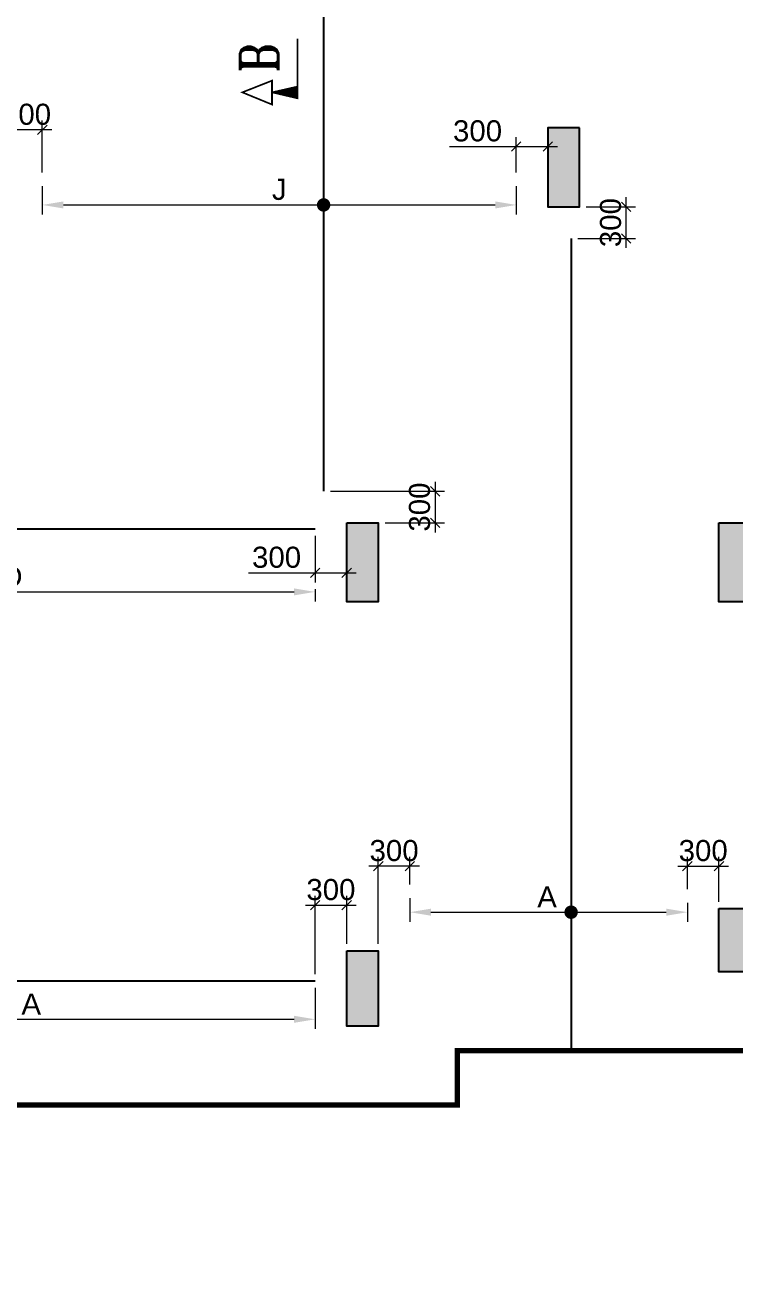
# Model space of a CAD drawing. Header units: millimetres. Extents: x 1123469 to 1883119, y -126924 to 196924.
# Drawn here: x 1714026 to 1720763, y 124283 to 136256 of the extents above; entities that cross this region are included whole.
import ezdxf

# ---------------------------------------------------------------- set-up
doc = ezdxf.new("R2010")
doc.units = ezdxf.units.MM
doc.header["$LTSCALE"] = 500
doc.header["$MEASUREMENT"] = 0
doc.header["$PDMODE"] = 34
doc.linetypes.add('CONTINOUS', pattern=[0])
doc.layers.get('Defpoints').update_dxf_attribs({"lineweight": 0})
for name, color, linetype in [('3BEAM NO', 6, 'Continuous'), ('COL. DIM', 3, 'Continuous'), ('reinf.', 4, 'Continuous'), ('TEXT-20', 3, 'Continuous'), ('TOWER AREA COLUMN.', 6, 'Continuous')]:
    doc.layers.add(name, color=color, linetype=linetype)
for name, color, linetype, lineweight in [('CUT OUT', 1, 'Continuous', 13), ('dim-M', 1, 'Continuous', 15), ('FOOTING', 1, 'Continuous', 15), ('S - SUNK', 251, 'Continuous', 0), ('TOWER COL HATCH', 253, 'Continuous', 20)]:
    doc.layers.add(name, color=color, linetype=linetype, lineweight=lineweight)
doc.styles.add('3mm', font='arial.ttf')
doc.styles.add('RT', font='romant.shx', dxfattribs={"height": 8})
doc.dimstyles.new('PARAMVEER', dxfattribs={"dimtxt": 200, "dimasz": 100, "dimexe": 0, "dimexo": 25, "dimgap": 10, "dimtad": 1, "dimdec": 0, "dimrnd": 5, "dimzin": 0, "dimdsep": 46, "dimtxsty": '3mm', "dimblk": 'OBLIQUE', "dimcen": 0.09, "dimdle": 75, "dimclrd": 1, "dimclre": 1, "dimclrt": 3, "dimadec": 0, "dimazin": 0, "dimtfac": 1, "dimtdec": 0, "dimtmove": 1, "dimatfit": 3, "dimfxl": 100, "dimtolj": 1, "dimtzin": 0, "dimlwd": 18, "dimlwe": 5, "dimarcsym": 0})

# ---------------------------------------------------------------- blocks, each defined once
blk = doc.blocks.new('3tgra')
at = {"layer": 'TOWER COL HATCH'}
h = blk.add_hatch(color=253, dxfattribs=at)
h.dxf.hatch_style = 1
h.paths.add_polyline_path([(1383385.712416565, 72716.75990101276), (1383085.712416565, 72716.75990101276), (1383085.712416565, 71966.75990101276), (1383385.712416565, 71966.75990101276)])
h = blk.add_hatch(color=253, dxfattribs=at)
h.dxf.hatch_style = 1
h.paths.add_polyline_path([(1381175.631022721, 68966.7597997039), (1381475.631022721, 68966.7597997039), (1381475.631022721, 68216.7597997039), (1381175.631022721, 68216.7597997039)])
h = blk.add_hatch(color=253, dxfattribs=at)
h.dxf.hatch_style = 1
h.paths.add_polyline_path([(1384710.631102292, 68966.75977279426), (1385010.631102292, 68966.75977279426), (1385010.631102292, 68216.75977279426), (1384710.631102292, 68216.75977279426)])
h = blk.add_hatch(color=253, dxfattribs=at)
h.dxf.hatch_style = 1
h.paths.add_polyline_path([(1384710.630497227, 65306.75980316062), (1385010.630497227, 65306.75980316062), (1385010.630497227, 64706.75980316062), (1384710.630497227, 64706.75980316062)])
h = blk.add_hatch(color=253, dxfattribs=at)
h.dxf.hatch_style = 1
h.paths.add_polyline_path([(1381175.631022715, 64906.75997030269), (1381475.631022715, 64906.75997030269), (1381475.631022715, 64191.75997030269), (1381175.631022715, 64191.75997030269)])
at = {"layer": 'TOWER AREA COLUMN.', "color": 4}
for points in [[(1383385.712416565, 72716.75990101276), (1383085.712416565, 72716.75990101276), (1383085.712416565, 71966.75990101276), (1383385.712416565, 71966.75990101276)], [(1381175.631022721, 68966.7597997039), (1381475.631022721, 68966.7597997039), (1381475.631022721, 68216.7597997039), (1381175.631022721, 68216.7597997039)], [(1384710.631102292, 68966.75977279426), (1385010.631102292, 68966.75977279426), (1385010.631102292, 68216.75977279426), (1384710.631102292, 68216.75977279426)], [(1384710.630497227, 65306.75980316062), (1385010.630497227, 65306.75980316062), (1385010.630497227, 64706.75980316062), (1384710.630497227, 64706.75980316062)], [(1381175.631022715, 64906.75997030269), (1381475.631022715, 64906.75997030269), (1381475.631022715, 64191.75997030269), (1381175.631022715, 64191.75997030269)]]:
    blk.add_lwpolyline(points, close=True, dxfattribs=at)
blk = doc.blocks.new('_Oblique')
at = {"color": 0, "linetype": 'ByBlock', "lineweight": -2}
blk.add_line((-0.5, -0.5), (0.5, 0.5), dxfattribs=at)
blk = doc.blocks.new('*D2624')
at = {"layer": 'COL. DIM', "color": 1, "linetype": 'CONTINOUS', "lineweight": 5, "ltscale": 10, "transparency": 16777216}
for p, q in [((1726903.271734793, 142855.3069163206), (1726903.271734793, 142349.4527371134)), ((1727203.271734793, 141672.483817342), (1727203.271734793, 142529.4527371134))]:
    blk.add_line(p, q, dxfattribs=at)
at = {"layer": 'COL. DIM', "color": 1, "lineweight": 18, "ltscale": 10, "transparency": 16777216}
blk.add_line((1726813.271734793, 142439.4527371134), (1727293.271734793, 142439.4527371134), dxfattribs=at)
at = {"layer": 'Defpoints', "color": 0, "ltscale": 10, "transparency": 16777216}
for p in [(1726903.271734793, 142920.3069163206), (1727203.271734793, 142439.4527371134), (1727203.271734793, 141607.483817342), (1405055.631024809, 139394.2285481436), (1364890.631013369, 126979.2510576845), (1364890.631013369, 124332.9141457363)]:
    blk.add_point(p, dxfattribs=at)
at = {"layer": 'S - SUNK', "color": 1, "lineweight": 18, "ltscale": 10, "transparency": 16777216}
blk.add_line((1405130.631024809, 124332.9141457363), (1364815.631013369, 124332.9141457363), dxfattribs=at)
at = {"layer": 'S - SUNK', "color": 1, "lineweight": 5, "ltscale": 10, "transparency": 16777216}
for p, q in [((1364890.631013369, 124333.0641457363), (1364890.631013369, 124332.9141457363)), ((1405055.631024809, 124333.0641457363), (1405055.631024809, 124332.9141457363))]:
    blk.add_line(p, q, dxfattribs=at)
at = {"layer": 'COL. DIM', "color": 1, "lineweight": 18, "ltscale": 10, "transparency": 16777216, "xscale": 90, "yscale": 90, "zscale": 90, "rotation": 180}
blk.add_blockref('_Oblique', (1726903.271734793, 142439.4527371134), dxfattribs=at)
at = {"layer": 'COL. DIM', "color": 1, "lineweight": 18, "ltscale": 10, "transparency": 16777216, "xscale": 90, "yscale": 90, "zscale": 90}
blk.add_blockref('_Oblique', (1727203.271734793, 142439.4527371134), dxfattribs=at)
at = {"layer": 'S - SUNK', "color": 1, "lineweight": 18, "ltscale": 10, "transparency": 16777216, "xscale": 100, "yscale": 100, "zscale": 100, "rotation": 180}
blk.add_blockref('_Oblique', (1364890.631013369, 124332.9141457363), dxfattribs=at)
at = {"layer": 'S - SUNK', "color": 1, "lineweight": 18, "ltscale": 10, "transparency": 16777216, "xscale": 100, "yscale": 100, "zscale": 100}
blk.add_blockref('_Oblique', (1405055.631024809, 124332.9141457363), dxfattribs=at)
at = {"layer": 'COL. DIM', "color": 3, "ltscale": 10, "transparency": 16777216, "insert": (1727053.271734793, 142586.6355474817), "char_height": 200, "attachment_point": 5, "style": '3mm'}
blk.add_mtext('\\A1;300', dxfattribs=at)
at = {"layer": 'S - SUNK', "color": 3, "ltscale": 10, "transparency": 16777216, "insert": (1384973.131019089, 124445.0287432807), "char_height": 200, "attachment_point": 5, "style": '3mm'}
blk.add_mtext('\\A1;40165', dxfattribs=at)
blk = doc.blocks.new('*D2625')
at = {"layer": 'COL. DIM', "color": 1, "lineweight": 18, "ltscale": 10, "transparency": 16777216}
blk.add_line((1725455.593660668, 141997.4838173419), (1725455.593660668, 141517.483817342), dxfattribs=at)
at = {"layer": 'COL. DIM', "color": 1, "linetype": 'CONTINOUS', "lineweight": 5, "ltscale": 10, "transparency": 16777216}
for p, q in [((1725012.160233842, 141907.4838173419), (1725545.593660668, 141907.4838173419)), ((1724393.259694719, 141607.483817342), (1725545.593660668, 141607.483817342))]:
    blk.add_line(p, q, dxfattribs=at)
at = {"layer": 'Defpoints', "color": 0, "ltscale": 10, "transparency": 16777216}
for p in [(1358872.110384249, 158914.0730525189), (1431760.642437937, 158914.0730525189), (1724947.160233842, 141907.4838173419), (1724328.259694719, 141607.483817342), (1725455.593660668, 141607.483817342), (1442850.630409368, 126979.2510576846)]:
    blk.add_point(p, dxfattribs=at)
at = {"layer": 'S - SUNK', "color": 1, "lineweight": 18, "ltscale": 10, "transparency": 16777216}
blk.add_line((1358872.110384249, 126904.2510576846), (1358872.110384249, 158989.0730525189), dxfattribs=at)
at = {"layer": 'S - SUNK', "color": 1, "lineweight": 5, "ltscale": 10, "transparency": 16777216}
for p, q in [((1358872.260384249, 158914.0730525189), (1358872.110384249, 158914.0730525189)), ((1358872.260384249, 126979.2510576846), (1358872.110384249, 126979.2510576846))]:
    blk.add_line(p, q, dxfattribs=at)
at = {"layer": 'COL. DIM', "color": 1, "lineweight": 18, "ltscale": 10, "transparency": 16777216, "xscale": 90, "yscale": 90, "zscale": 90}
for p, rotation in [((1725455.593660668, 141907.4838173419), 90), ((1725455.593660668, 141607.483817342), 270)]:
    blk.add_blockref('_Oblique', p, dxfattribs=dict(at, rotation=rotation))
at = {"layer": 'S - SUNK', "color": 1, "lineweight": 18, "ltscale": 10, "transparency": 16777216, "xscale": 100, "yscale": 100, "zscale": 100}
for p, rotation in [((1358872.110384249, 158914.0730525189), 90), ((1358872.110384249, 126979.2510576846), 270)]:
    blk.add_blockref('_Oblique', p, dxfattribs=dict(at, rotation=rotation))
at = {"layer": 'COL. DIM', "color": 3, "ltscale": 10, "transparency": 16777216, "insert": (1725308.410850292, 141757.4838173419), "char_height": 200, "attachment_point": 5, "rotation": 90, "style": '3mm'}
blk.add_mtext('\\A1;300', dxfattribs=at)
at = {"layer": 'S - SUNK', "color": 3, "ltscale": 10, "transparency": 16777216, "insert": (1358759.927573881, 142946.6620551013), "char_height": 200, "attachment_point": 5, "rotation": 90, "style": '3mm'}
blk.add_mtext('\\A1;31935', dxfattribs=at)
blk = doc.blocks.new('*D2663')
at = {"layer": 'COL. DIM', "color": 1, "linetype": 'CONTINOUS', "lineweight": 5, "ltscale": 10, "transparency": 16777216}
for p, q in [((1717078.271732639, 131467.5063263989), (1717078.271732639, 130968.1656649475)), ((1716778.271732639, 131409.8387249389), (1716778.271732639, 130968.1656649475))]:
    blk.add_line(p, q, dxfattribs=at)
at = {"layer": 'COL. DIM', "color": 1, "lineweight": 18, "ltscale": 10, "transparency": 16777216}
for p, q in [((1716146.912075988, 131058.1656649475), (1716778.271732639, 131058.1656649475)), ((1716688.271732639, 131058.1656649475), (1717168.271732639, 131058.1656649475))]:
    blk.add_line(p, q, dxfattribs=at)
at = {"layer": 'Defpoints', "color": 0, "ltscale": 10, "transparency": 16777216}
for p in [(1716778.271732639, 131474.8387249389), (1717078.271732639, 131532.5063263989), (1717078.271732639, 131058.1656649475)]:
    blk.add_point(p, dxfattribs=at)
at = {"layer": 'COL. DIM', "color": 1, "lineweight": 18, "ltscale": 10, "transparency": 16777216, "xscale": 90, "yscale": 90, "zscale": 90, "rotation": 180}
blk.add_blockref('_Oblique', (1716778.271732639, 131058.1656649475), dxfattribs=at)
at = {"layer": 'COL. DIM', "color": 1, "lineweight": 18, "ltscale": 10, "transparency": 16777216, "xscale": 90, "yscale": 90, "zscale": 90}
blk.add_blockref('_Oblique', (1717078.271732639, 131058.1656649475), dxfattribs=at)
at = {"layer": 'COL. DIM', "color": 3, "ltscale": 10, "transparency": 16777216, "insert": (1716412.444136016, 131205.3484753159), "char_height": 200, "attachment_point": 5, "style": '3mm'}
blk.add_mtext('\\A1;300', dxfattribs=at)
blk = doc.blocks.new('*D2664')
at = {"layer": 'COL. DIM', "color": 1, "linetype": 'CONTINOUS', "lineweight": 5, "ltscale": 10, "transparency": 16777216}
for p, q in [((1713888.271724351, 134915.2745161897), (1713888.271724351, 135352.2690632985)), ((1714188.271724351, 134857.6069147297), (1714188.271724351, 135352.2690632985))]:
    blk.add_line(p, q, dxfattribs=at)
at = {"layer": 'COL. DIM', "color": 1, "lineweight": 18, "ltscale": 10, "transparency": 16777216}
blk.add_line((1714278.271724351, 135262.2690632985), (1713798.271724351, 135262.2690632985), dxfattribs=at)
at = {"layer": 'Defpoints', "color": 0, "ltscale": 10, "transparency": 16777216}
for p in [(1713888.271724351, 135262.2690632985), (1713888.271724351, 134850.2745161897), (1714188.271724351, 134792.6069147297)]:
    blk.add_point(p, dxfattribs=at)
at = {"layer": 'COL. DIM', "color": 1, "lineweight": 18, "ltscale": 10, "transparency": 16777216, "xscale": 90, "yscale": 90, "zscale": 90, "rotation": 180}
blk.add_blockref('_Oblique', (1713888.271724351, 135262.2690632985), dxfattribs=at)
at = {"layer": 'COL. DIM', "color": 1, "lineweight": 18, "ltscale": 10, "transparency": 16777216, "xscale": 90, "yscale": 90, "zscale": 90}
blk.add_blockref('_Oblique', (1714188.271724351, 135262.2690632985), dxfattribs=at)
at = {"layer": 'COL. DIM', "color": 3, "ltscale": 10, "transparency": 16777216, "insert": (1714038.271724351, 135409.4518736669), "char_height": 200, "attachment_point": 5, "style": '3mm'}
blk.add_mtext('\\A1;300', dxfattribs=at)
blk = doc.blocks.new('*D2665')
at = {"layer": 'COL. DIM', "color": 1, "linetype": 'CONTINOUS', "lineweight": 5, "ltscale": 10, "transparency": 16777216}
for p, q in [((1716924.094009532, 131832.506326399), (1718007.809217672, 131832.506326399)), ((1717443.27173264, 131532.506326399), (1718007.809217672, 131532.506326399))]:
    blk.add_line(p, q, dxfattribs=at)
at = {"layer": 'COL. DIM', "color": 1, "lineweight": 18, "ltscale": 10, "transparency": 16777216}
blk.add_line((1717917.809217672, 131922.506326399), (1717917.809217672, 131442.506326399), dxfattribs=at)
at = {"layer": 'Defpoints', "color": 0, "ltscale": 10, "transparency": 16777216}
for p in [(1716859.094009532, 131832.506326399), (1717378.27173264, 131532.506326399), (1717917.809217672, 131532.506326399)]:
    blk.add_point(p, dxfattribs=at)
at = {"layer": 'COL. DIM', "color": 1, "lineweight": 18, "ltscale": 10, "transparency": 16777216, "xscale": 90, "yscale": 90, "zscale": 90}
for p, rotation in [((1717917.809217672, 131832.506326399), 90), ((1717917.809217672, 131532.506326399), 270)]:
    blk.add_blockref('_Oblique', p, dxfattribs=dict(at, rotation=rotation))
at = {"layer": 'COL. DIM', "color": 3, "ltscale": 10, "transparency": 16777216, "insert": (1717770.6264073, 131682.506326399), "char_height": 200, "attachment_point": 5, "rotation": 90, "style": '3mm'}
blk.add_mtext('\\A1;300', dxfattribs=at)
blk = doc.blocks.new('*D2666')
at = {"layer": 'COL. DIM', "color": 1, "linetype": 'CONTINOUS', "lineweight": 5, "ltscale": 10, "transparency": 16777216}
for p, q in [((1718688.353107582, 134857.6069147297), (1718688.353107582, 135194.9379890141)), ((1718988.353107582, 134915.2745161897), (1718988.353107582, 135194.9379890141))]:
    blk.add_line(p, q, dxfattribs=at)
at = {"layer": 'COL. DIM', "color": 1, "lineweight": 18, "ltscale": 10, "transparency": 16777216}
for p, q in [((1718055.061060096, 135104.9379890141), (1718688.353107582, 135104.9379890141)), ((1718598.353107582, 135104.9379890141), (1719078.353107582, 135104.9379890141))]:
    blk.add_line(p, q, dxfattribs=at)
at = {"layer": 'Defpoints', "color": 0, "ltscale": 10, "transparency": 16777216}
for p in [(1718988.353107582, 135104.9379890141), (1718988.353107582, 134850.2745161897), (1718688.353107582, 134792.6069147297)]:
    blk.add_point(p, dxfattribs=at)
at = {"layer": 'COL. DIM', "color": 1, "lineweight": 18, "ltscale": 10, "transparency": 16777216, "xscale": 90, "yscale": 90, "zscale": 90, "rotation": 180}
blk.add_blockref('_Oblique', (1718688.353107582, 135104.9379890141), dxfattribs=at)
at = {"layer": 'COL. DIM', "color": 1, "lineweight": 18, "ltscale": 10, "transparency": 16777216, "xscale": 90, "yscale": 90, "zscale": 90}
blk.add_blockref('_Oblique', (1718988.353107582, 135104.9379890141), dxfattribs=at)
at = {"layer": 'COL. DIM', "color": 3, "ltscale": 10, "transparency": 16777216, "insert": (1718320.593120124, 135252.1207993824), "char_height": 200, "attachment_point": 5, "style": '3mm'}
blk.add_mtext('\\A1;300', dxfattribs=at)
blk = doc.blocks.new('*D2669')
at = {"layer": 'COL. DIM', "color": 1, "linetype": 'CONTINOUS', "lineweight": 5, "ltscale": 10, "transparency": 16777216}
for p, q in [((1716778.271732633, 127250.173928343), (1716778.271732633, 127994.4071386389)), ((1717078.271732633, 127537.5064969978), (1717078.271732633, 127994.4071386389))]:
    blk.add_line(p, q, dxfattribs=at)
at = {"layer": 'COL. DIM', "color": 1, "lineweight": 18, "ltscale": 10, "transparency": 16777216}
blk.add_line((1716688.271732633, 127904.4071386389), (1717168.271732633, 127904.4071386389), dxfattribs=at)
at = {"layer": 'Defpoints', "color": 0, "ltscale": 10, "transparency": 16777216}
for p in [(1717078.271732633, 127904.4071386389), (1717078.271732633, 127472.5064969978), (1716778.271732633, 127185.173928343)]:
    blk.add_point(p, dxfattribs=at)
at = {"layer": 'COL. DIM', "color": 1, "lineweight": 18, "ltscale": 10, "transparency": 16777216, "xscale": 90, "yscale": 90, "zscale": 90, "rotation": 180}
blk.add_blockref('_Oblique', (1716778.271732633, 127904.4071386389), dxfattribs=at)
at = {"layer": 'COL. DIM', "color": 1, "lineweight": 18, "ltscale": 10, "transparency": 16777216, "xscale": 90, "yscale": 90, "zscale": 90}
blk.add_blockref('_Oblique', (1717078.271732633, 127904.4071386389), dxfattribs=at)
at = {"layer": 'COL. DIM', "color": 3, "ltscale": 10, "transparency": 16777216, "insert": (1716928.271732633, 128051.5899490072), "char_height": 200, "attachment_point": 5, "style": '3mm'}
blk.add_mtext('\\A1;300', dxfattribs=at)
blk = doc.blocks.new('*D2671')
at = {"layer": 'COL. DIM', "color": 1, "linetype": 'CONTINOUS', "lineweight": 5, "ltscale": 10, "transparency": 16777216}
for p, q in [((1720313.271738955, 128057.290533491), (1720313.271738955, 128364.4071386389)), ((1720613.271738955, 127937.506326883), (1720613.271738955, 128364.4071386389))]:
    blk.add_line(p, q, dxfattribs=at)
at = {"layer": 'COL. DIM', "color": 1, "lineweight": 18, "ltscale": 10, "transparency": 16777216}
blk.add_line((1720223.271738955, 128274.4071386389), (1720703.271738955, 128274.4071386389), dxfattribs=at)
at = {"layer": 'Defpoints', "color": 0, "ltscale": 10, "transparency": 16777216}
for p in [(1720613.271738955, 128274.4071386389), (1720313.271738955, 127992.290533491), (1720613.271738955, 127872.506326883)]:
    blk.add_point(p, dxfattribs=at)
at = {"layer": 'COL. DIM', "color": 1, "lineweight": 18, "ltscale": 10, "transparency": 16777216, "xscale": 90, "yscale": 90, "zscale": 90, "rotation": 180}
blk.add_blockref('_Oblique', (1720313.271738955, 128274.4071386389), dxfattribs=at)
at = {"layer": 'COL. DIM', "color": 1, "lineweight": 18, "ltscale": 10, "transparency": 16777216, "xscale": 90, "yscale": 90, "zscale": 90}
blk.add_blockref('_Oblique', (1720613.271738955, 128274.4071386389), dxfattribs=at)
at = {"layer": 'COL. DIM', "color": 3, "ltscale": 10, "transparency": 16777216, "insert": (1720463.271738955, 128421.5899490072), "char_height": 200, "attachment_point": 5, "style": '3mm'}
blk.add_mtext('\\A1;300', dxfattribs=at)
blk = doc.blocks.new('*D2672')
at = {"layer": 'COL. DIM', "color": 1, "linetype": 'CONTINOUS', "lineweight": 5, "ltscale": 10, "transparency": 16777216}
for p, q in [((1717378.271732633, 127537.5064969978), (1717378.271732633, 128364.4071386389)), ((1717678.271732633, 128100.8904456875), (1717678.271732633, 128364.4071386389))]:
    blk.add_line(p, q, dxfattribs=at)
at = {"layer": 'COL. DIM', "color": 1, "lineweight": 18, "ltscale": 10, "transparency": 16777216}
blk.add_line((1717768.271732633, 128274.4071386389), (1717288.271732633, 128274.4071386389), dxfattribs=at)
at = {"layer": 'Defpoints', "color": 0, "ltscale": 10, "transparency": 16777216}
for p in [(1717378.271732633, 128274.4071386389), (1717678.271732633, 128035.8904456875), (1717378.271732633, 127472.5064969978)]:
    blk.add_point(p, dxfattribs=at)
at = {"layer": 'COL. DIM', "color": 1, "lineweight": 18, "ltscale": 10, "transparency": 16777216, "xscale": 90, "yscale": 90, "zscale": 90, "rotation": 180}
blk.add_blockref('_Oblique', (1717378.271732633, 128274.4071386389), dxfattribs=at)
at = {"layer": 'COL. DIM', "color": 1, "lineweight": 18, "ltscale": 10, "transparency": 16777216, "xscale": 90, "yscale": 90, "zscale": 90}
blk.add_blockref('_Oblique', (1717678.271732633, 128274.4071386389), dxfattribs=at)
at = {"layer": 'COL. DIM', "color": 3, "ltscale": 10, "transparency": 16777216, "insert": (1717528.271732633, 128421.5899490072), "char_height": 200, "attachment_point": 5, "style": '3mm'}
blk.add_mtext('\\A1;300', dxfattribs=at)
blk = doc.blocks.new('*D2676')
at = {"layer": 'COL. DIM', "color": 1, "lineweight": 18, "ltscale": 10, "transparency": 16777216}
blk.add_line((1719731.618368818, 134142.5064277079), (1719731.618368818, 134622.5064277079), dxfattribs=at)
at = {"layer": 'COL. DIM', "color": 1, "linetype": 'CONTINOUS', "lineweight": 5, "ltscale": 10, "transparency": 16777216}
for p, q in [((1719353.353126484, 134532.5064277079), (1719821.618368818, 134532.5064277079)), ((1719274.352139119, 134232.5064277079), (1719821.618368818, 134232.5064277079))]:
    blk.add_line(p, q, dxfattribs=at)
at = {"layer": 'Defpoints', "color": 0, "ltscale": 10, "transparency": 16777216}
for p in [(1719288.353126484, 134532.5064277079), (1719731.618368818, 134532.5064277079), (1719209.352139119, 134232.5064277079)]:
    blk.add_point(p, dxfattribs=at)
at = {"layer": 'COL. DIM', "color": 1, "lineweight": 18, "ltscale": 10, "transparency": 16777216, "xscale": 90, "yscale": 90, "zscale": 90}
for p, rotation in [((1719731.618368818, 134532.5064277079), 90), ((1719731.618368818, 134232.5064277079), 270)]:
    blk.add_blockref('_Oblique', p, dxfattribs=dict(at, rotation=rotation))
at = {"layer": 'COL. DIM', "color": 3, "ltscale": 10, "transparency": 16777216, "insert": (1719584.435558444, 134382.5064277078), "char_height": 200, "attachment_point": 5, "rotation": 90, "style": '3mm'}
blk.add_mtext('\\A1;300', dxfattribs=at)
blk = doc.blocks.new('*D2480')
at = {"layer": 'COL. DIM', "color": 1, "linetype": 'CONTINOUS', "lineweight": 5, "ltscale": 10, "transparency": 16777216}
for p, q in [((1710698.271735315, 131409.8387249389), (1710698.271735315, 130787.8357074791)), ((1716778.271732639, 130903.1656649475), (1716778.271732639, 130787.8357074791))]:
    blk.add_line(p, q, dxfattribs=at)
at = {"layer": 'COL. DIM', "color": 1, "lineweight": 18, "ltscale": 10, "transparency": 16777216}
blk.add_line((1710898.271735315, 130877.8357074791), (1716578.271732639, 130877.8357074791), dxfattribs=at)
at = {"layer": 'COL. DIM', "color": 1, "ltscale": 10, "transparency": 16777216}
for points in [[(1710898.271735315, 130911.1690408124), (1710898.271735315, 130844.5023741458), (1710698.271735315, 130877.8357074791)], [(1716578.271732639, 130911.1690408124), (1716578.271732639, 130844.5023741458), (1716778.271732639, 130877.8357074791)]]:
    blk.add_solid(points, dxfattribs=at)
at = {"layer": 'Defpoints', "color": 0, "ltscale": 10, "transparency": 16777216}
for p in [(1710698.271735315, 131474.8387249389), (1716778.271732639, 130968.1656649475), (1716778.271732639, 130877.8357074791)]:
    blk.add_point(p, dxfattribs=at)
at = {"layer": 'COL. DIM', "color": 3, "ltscale": 10, "transparency": 16777216, "insert": (1713899.38187801, 131022.8357074791), "char_height": 200, "width": 21.47949955365168, "attachment_point": 5, "style": '3mm'}
blk.add_mtext('\\A1;D', dxfattribs=at)
blk = doc.blocks.new('*D2481')
at = {"layer": 'COL. DIM', "color": 1, "linetype": 'CONTINOUS', "lineweight": 5, "ltscale": 10, "transparency": 16777216}
for p, q in [((1710698.271735315, 127120.173928343), (1710698.271735315, 126731.1907217644)), ((1716778.271732633, 127120.173928343), (1716778.271732633, 126731.1907217644))]:
    blk.add_line(p, q, dxfattribs=at)
at = {"layer": 'COL. DIM', "color": 1, "lineweight": 18, "ltscale": 10, "transparency": 16777216}
blk.add_line((1710898.271735315, 126821.1907217644), (1716578.271732633, 126821.1907217644), dxfattribs=at)
at = {"layer": 'COL. DIM', "color": 1, "ltscale": 10, "transparency": 16777216}
for points in [[(1710898.271735315, 126854.5240550977), (1710898.271735315, 126787.8573884311), (1710698.271735315, 126821.1907217644)], [(1716578.271732633, 126854.5240550977), (1716578.271732633, 126787.8573884311), (1716778.271732633, 126821.1907217644)]]:
    blk.add_solid(points, dxfattribs=at)
at = {"layer": 'Defpoints', "color": 0, "ltscale": 10, "transparency": 16777216}
for p in [(1710698.271735315, 127185.173928343), (1716778.271732633, 127185.173928343), (1716778.271732633, 126821.1907217644)]:
    blk.add_point(p, dxfattribs=at)
at = {"layer": 'COL. DIM', "color": 3, "ltscale": 10, "transparency": 16777216, "insert": (1714082.961084622, 126966.1907217644), "char_height": 200, "width": 21.47949955365168, "attachment_point": 5, "style": '3mm'}
blk.add_mtext('\\A1;A', dxfattribs=at)
blk = doc.blocks.new('*D2482')
at = {"layer": 'COL. DIM', "color": 1, "linetype": 'CONTINOUS', "lineweight": 5, "ltscale": 10, "transparency": 16777216}
for p, q in [((1714188.271724351, 134727.6069147297), (1714188.271724351, 134460.1424417642)), ((1718688.353107582, 134727.6069147296), (1718688.353107582, 134460.1424417642))]:
    blk.add_line(p, q, dxfattribs=at)
at = {"layer": 'COL. DIM', "color": 1, "lineweight": 18, "ltscale": 10, "transparency": 16777216}
blk.add_line((1714388.271724351, 134550.1424417642), (1718488.353107582, 134550.1424417642), dxfattribs=at)
at = {"layer": 'COL. DIM', "color": 1, "ltscale": 10, "transparency": 16777216}
for points in [[(1714388.271724351, 134583.4757750975), (1714388.271724351, 134516.8091084308), (1714188.271724351, 134550.1424417642)], [(1718488.353107582, 134583.4757750975), (1718488.353107582, 134516.8091084308), (1718688.353107582, 134550.1424417642)]]:
    blk.add_solid(points, dxfattribs=at)
at = {"layer": 'Defpoints', "color": 0, "ltscale": 10, "transparency": 16777216}
for p in [(1714188.271724351, 134792.6069147297), (1718688.353107582, 134792.6069147296), (1718688.353107582, 134550.1424417642)]:
    blk.add_point(p, dxfattribs=at)
at = {"layer": 'COL. DIM', "color": 3, "ltscale": 10, "transparency": 16777216, "insert": (1716438.312415966, 134696.8477623645), "char_height": 200, "width": 21.47949955365168, "attachment_point": 5, "style": '3mm'}
blk.add_mtext('\\A1;J', dxfattribs=at)
blk = doc.blocks.new('*D2483')
at = {"layer": 'COL. DIM', "color": 1, "linetype": 'CONTINOUS', "lineweight": 5, "ltscale": 10, "transparency": 16777216}
for p, q in [((1717678.271732633, 127970.8904456875), (1717678.271732633, 127747.7781329767)), ((1720313.271738955, 127927.290533491), (1720313.271738955, 127747.7781329767))]:
    blk.add_line(p, q, dxfattribs=at)
at = {"layer": 'COL. DIM', "color": 1, "lineweight": 18, "ltscale": 10, "transparency": 16777216}
blk.add_line((1717878.271732633, 127837.7781329767), (1720113.271738955, 127837.7781329767), dxfattribs=at)
at = {"layer": 'COL. DIM', "color": 1, "ltscale": 10, "transparency": 16777216}
for points in [[(1717878.271732633, 127871.11146631), (1717878.271732633, 127804.4447996433), (1717678.271732633, 127837.7781329767)], [(1720113.271738955, 127871.11146631), (1720113.271738955, 127804.4447996433), (1720313.271738955, 127837.7781329767)]]:
    blk.add_solid(points, dxfattribs=at)
at = {"layer": 'Defpoints', "color": 0, "ltscale": 10, "transparency": 16777216}
for p in [(1717678.271732633, 128035.8904456875), (1720313.271738955, 127992.290533491), (1720313.271738955, 127837.7781329767)]:
    blk.add_point(p, dxfattribs=at)
at = {"layer": 'COL. DIM', "color": 3, "ltscale": 10, "transparency": 16777216, "insert": (1718980.771733107, 127982.7781329767), "char_height": 200, "width": 21.47949955365168, "attachment_point": 5, "style": '3mm'}
blk.add_mtext('\\A1;A', dxfattribs=at)
blk = doc.blocks.new('*D3556')
at = {"layer": 'COL. DIM', "color": 1, "lineweight": 18, "ltscale": 10, "transparency": 16777216}
blk.add_line((1817173.874801246, 134747.767510492), (1817173.874801246, 133597.7677523475), dxfattribs=at)
at = {"layer": 'COL. DIM', "color": 1, "linetype": 'CONTINOUS', "lineweight": 5, "ltscale": 10, "transparency": 16777216}
for p, q in [((1817863.667367204, 134657.767510492), (1817083.874801246, 134657.767510492)), ((1816402.247891765, 133687.7677523475), (1817263.874801246, 133687.7677523475))]:
    blk.add_line(p, q, dxfattribs=at)
at = {"layer": 'Defpoints', "color": 0, "ltscale": 10, "transparency": 16777216}
for p in [(1417087.675834863, 156599.2285490907), (1417240.630397862, 156599.2285490907), (1417240.630397862, 155194.2285490907), (1817928.667367204, 134657.767510492), (1816337.247891765, 133687.7677523475), (1817173.874801246, 133687.7677523475)]:
    blk.add_point(p, dxfattribs=at)
at = {"layer": 'S - SUNK', "color": 1, "lineweight": 18, "ltscale": 10, "transparency": 16777216}
blk.add_line((1417087.675834863, 155119.2285490907), (1417087.675834863, 156674.2285490907), dxfattribs=at)
at = {"layer": 'S - SUNK', "color": 1, "lineweight": 5, "ltscale": 10, "transparency": 16777216}
for p, q in [((1417087.825834862, 156599.2285490907), (1417087.675834863, 156599.2285490907)), ((1417087.825834862, 155194.2285490907), (1417087.675834863, 155194.2285490907))]:
    blk.add_line(p, q, dxfattribs=at)
at = {"layer": 'COL. DIM', "color": 1, "lineweight": 18, "ltscale": 10, "transparency": 16777216, "xscale": 90, "yscale": 90, "zscale": 90}
for p, rotation in [((1817173.874801246, 134657.767510492), 90), ((1817173.874801246, 133687.7677523475), 270)]:
    blk.add_blockref('_Oblique', p, dxfattribs=dict(at, rotation=rotation))
at = {"layer": 'S - SUNK', "color": 1, "lineweight": 18, "ltscale": 10, "transparency": 16777216, "xscale": 100, "yscale": 100, "zscale": 100}
for p, rotation in [((1417087.675834863, 156599.2285490907), 90), ((1417087.675834863, 155194.2285490907), 270)]:
    blk.add_blockref('_Oblique', p, dxfattribs=dict(at, rotation=rotation))
at = {"layer": 'COL. DIM', "color": 3, "ltscale": 10, "transparency": 16777216, "insert": (1817026.760203702, 134172.7676314192), "char_height": 200, "attachment_point": 5, "rotation": 90, "style": '3mm'}
blk.add_mtext('\\A1;970', dxfattribs=at)
at = {"layer": 'S - SUNK', "color": 3, "ltscale": 10, "transparency": 16777216, "insert": (1416975.561237318, 155896.7285490903), "char_height": 200, "attachment_point": 5, "rotation": 90, "style": '3mm'}
blk.add_mtext('\\A1;1405', dxfattribs=at)

msp = doc.modelspace()

# ---------------------------------------------------------------- linework, layer by layer
at = {"layer": '3BEAM NO', "color": 4}
msp.add_line((1716369.691957271, 135502.7559123851, -7.851765953677085e-07), (1716369.691957271, 135730.1083786452, -7.843609217412887e-07), dxfattribs=at)
at = {"layer": '3BEAM NO', "color": 4, "extrusion": (-3.227238060428332e-09, 4.963612873298862e-18, 1), "const_width": 15.97339125}
for points, elevation in [([(1716369.691957269, 135618.6101355201), (1716612.115665974, 135618.6101355247), (1716612.115665975, 136129.1253665659)], -0.005539915953993945), ([(1716369.691957266, 135502.7559123916), (1716369.691957266, 135730.1083786517), (1716087.444070743, 135618.6101355694), (1716369.691957266, 135502.7559123916)], -0.005539918771583193)]:
    msp.add_lwpolyline(points, dxfattribs=dict(at, elevation=elevation))
at = {"layer": 'dim-M', "color": 4, "ltscale": 10, "const_width": 63.75}
for points in [[(1716827.219009531, 134550.1424417642, 1), (1716890.969009531, 134550.1424417642, 1)], [(1719177.477139118, 127837.7781329767, 1), (1719241.227139118, 127837.7781329767, 1)]]:
    msp.add_lwpolyline(points, format="xyb", close=True, dxfattribs=at)
at = {"layer": 'FOOTING', "color": 3, "ltscale": 10, "const_width": 50}
msp.add_lwpolyline([(1752863.271103241, 138937.4838173421), (1726683.271739331, 138937.4838173421), (1726683.271739331, 126522.506326883), (1718128.271732633, 126522.506326883), (1718128.271732633, 126007.506326883), (1709348.271735315, 126007.506326883), (1709348.271735315, 126522.506326883), (1700793.271723287, 126522.506326883), (1700793.271723287, 148172.6431882944), (1711883.259694718, 148172.6431882944), (1711883.259694718, 158457.3283217173), (1720758.259851438, 158457.3283217172), (1720758.259537998, 156957.3283217167), (1724708.259694718, 156957.3283217167), (1724708.259694718, 156142.4838182891), (1726403.271734793, 156142.4838182891), (1726403.271734793, 154737.4838182891), (1753143.27110778, 154737.4838182891)], dxfattribs=at)
at = {"layer": 'reinf.', "color": 4, "ltscale": 10}
for p, q in [((1716859.094009531, 136382.3016818887), (1716859.094009531, 131832.506326399)), ((1719209.352139118, 134232.5064277079), (1719209.352139118, 126522.506326883))]:
    msp.add_line(p, q, dxfattribs=at)
at = {"layer": 'reinf.', "color": 4, "ltscale": 1.4}
for p, q in [((1710698.271735315, 131474.8387249389), (1716778.271732639, 131474.8387249389)), ((1710698.271735315, 127185.173928343), (1716778.271732633, 127185.173928343))]:
    msp.add_line(p, q, dxfattribs=at)

# ---------------------------------------------------------------- block references
at = {"layer": 'CUT OUT', "color": 4}
msp.add_blockref('3tgra', (335902.640709918, 62565.74652669509), dxfattribs=at)

# ---------------------------------------------------------------- texts
at = {"layer": 'TEXT-20', "color": 7, "lineweight": 20, "ltscale": 0.2, "style": 'RT', "width": 0.85}
msp.add_text('B', height=359.401303125, rotation=90.00000002668041, dxfattribs=at).set_placement((1716426.312891384, 135801.8841552268, 0.01387790206817088))

# ---------------------------------------------------------------- dimensions: what is measured, and where the dimension line sits
at = {"layer": 'COL. DIM', "color": 6, "ltscale": 10}
for base, p1, p2, angle, picture, middle in [((1725455.593660668, 141607.483817342), (1724947.160233841, 141907.4838173418), (1724328.259694718, 141607.4838173419), 90, '*D2625', (1725455.59366066, 141757.4838173419)), ((1713888.271724351, 135262.2690632985), (1714188.271724351, 134792.6069147297), (1713888.271724351, 134850.2745161897), 180, '*D2664', (1714038.271724351, 135262.2690632985)), ((1719731.618368818, 134532.5064277079), (1719209.352139118, 134232.5064277078), (1719288.353126483, 134532.5064277078), 270, '*D2676', (1719731.618368812, 134382.5064277078)), ((1717917.809217672, 131532.506326399), (1716859.094009531, 131832.5063263989), (1717378.271732639, 131532.5063263989), 90, '*D2665', (1717917.809217669, 131682.506326399)), ((1717378.271732633, 128274.4071386389), (1717678.271732633, 128035.8904456875), (1717378.271732633, 127472.5064969978), 180, '*D2672', (1717528.271732633, 128274.4071386389))]:
    dim = msp.add_linear_dim(base=base, p1=p1, p2=p2, angle=angle, dimstyle='PARAMVEER', override={"dimasz": 90, "dimexe": 90, "dimexo": 65, "dimgap": 45, "dimpost": '\\X', "dimdle": 90, "dimfxl": 0.18, "dimarcsym": 1}, dxfattribs=at)
    dim.commit()
    dim.dimension.update_dxf_attribs({"geometry": picture, "text_midpoint": middle, "dimtype": 160})
dim = msp.add_linear_dim(base=(1817173.874801246, 133687.7677523475), p1=(1817928.667367203, 134657.7675104919), p2=(1816337.247891764, 133687.7677523474), angle=90, dimstyle='PARAMVEER', override={"dimasz": 90, "dimexe": 90, "dimexo": 65, "dimgap": 45, "dimpost": '\\X', "dimdle": 90, "dimfxl": 0.18, "dimarcsym": 1}, dxfattribs=at)
dim.commit()
dim.dimension.update_dxf_attribs({"geometry": '*D3556', "text_midpoint": (1817026.760203702, 134172.7676314192)})
for base, p1, p2, picture, middle in [((1727203.271734793, 142439.4527371134), (1726903.271734793, 142920.3069163206), (1727203.271734793, 141607.483817342), '*D2624', (1727053.271734793, 142439.4527371134)), ((1718988.353107582, 135104.9379890141), (1718688.353107582, 134792.6069147297), (1718988.353107582, 134850.2745161897), '*D2666', (1718320.593120124, 135262.2690632985)), ((1717078.271732639, 131058.1656649475), (1716778.271732639, 131474.8387249389), (1717078.271732639, 131532.5063263989), '*D2663', (1716412.444136016, 130965.9673465911)), ((1720613.271738955, 128274.4071386389), (1720313.271738955, 127992.290533491), (1720613.271738955, 127872.506326883), '*D2671', (1720463.271738955, 128274.4071386389)), ((1717078.271732633, 127904.4071386389), (1716778.271732633, 127185.173928343), (1717078.271732633, 127472.5064969978), '*D2669', (1716928.271732633, 127904.4071386389))]:
    dim = msp.add_linear_dim(base=base, p1=p1, p2=p2, dimstyle='PARAMVEER', override={"dimasz": 90, "dimexe": 90, "dimexo": 65, "dimgap": 45, "dimpost": '\\X', "dimdle": 90, "dimfxl": 0.18, "dimarcsym": 1}, dxfattribs=at)
    dim.commit()
    dim.dimension.update_dxf_attribs({"geometry": picture, "text_midpoint": middle, "dimtype": 160})
for base, p1, p2, text, picture, middle in [((1718688.353107582, 134550.1424417642), (1714188.271724351, 134792.6069147297), (1718688.353107582, 134792.6069147296), 'J', '*D2482', (1716438.312415966, 134550.1424417642)), ((1716778.271732639, 130877.8357074791), (1710698.271735315, 131474.8387249389), (1716778.271732639, 130968.1656649475), 'D', '*D2480', (1713899.38187801, 130877.8357074791)), ((1720313.271738955, 127837.7781329767), (1717678.271732633, 128035.8904456875), (1720313.271738955, 127992.290533491), 'A', '*D2483', (1718980.771733107, 127837.7781329767)), ((1716778.271732633, 126821.1907217644), (1710698.271735315, 127185.173928343), (1716778.271732633, 127185.173928343), 'A', '*D2481', (1714082.961084622, 126821.1907217644))]:
    dim = msp.add_linear_dim(base=base, p1=p1, p2=p2, text=text, dimstyle='PARAMVEER', override={"dimasz": 200, "dimexe": 90, "dimexo": 65, "dimgap": 45, "dimpost": '\\X', "dimsah": 1, "dimdle": 90, "dimfxl": 0.18, "dimarcsym": 1}, dxfattribs=at)
    dim.commit()
    dim.dimension.update_dxf_attribs({"geometry": picture, "text_midpoint": middle, "dimtype": 160})
at = {"layer": 'S - SUNK', "color": 4, "ltscale": 10}
for base, p1, p2, picture, middle in [((1358872.110384249, 158914.0730525189), (1442850.630409367, 126979.2510576845), (1431760.642437937, 158914.0730525188), '*D2625', (1358759.927573881, 142946.6620551013)), ((1417087.675834863, 156599.2285490907), (1417240.630397862, 155194.2285490906), (1417240.630397862, 156599.2285490907), '*D3556', (1416975.561237318, 155896.7285490903))]:
    dim = msp.add_linear_dim(base=base, p1=p1, p2=p2, angle=90, dimstyle='PARAMVEER', override={"dimpost": '\\X', "dimfxl": 0.15, "dimfxlon": 1, "dimarcsym": 1}, dxfattribs=at)
    dim.commit()
    dim.dimension.update_dxf_attribs({"geometry": picture, "text_midpoint": middle})
dim = msp.add_linear_dim(base=(1364890.631013369, 124332.9141457363), p1=(1405055.631024809, 139394.2285481436), p2=(1364890.631013369, 126979.2510576845), dimstyle='PARAMVEER', override={"dimpost": '\\X', "dimfxl": 0.15, "dimfxlon": 1, "dimarcsym": 1}, dxfattribs=at)
dim.commit()
dim.dimension.update_dxf_attribs({"geometry": '*D2624', "text_midpoint": (1384973.131019089, 124445.0287432807)})

doc.saveas('drawing.dxf')
